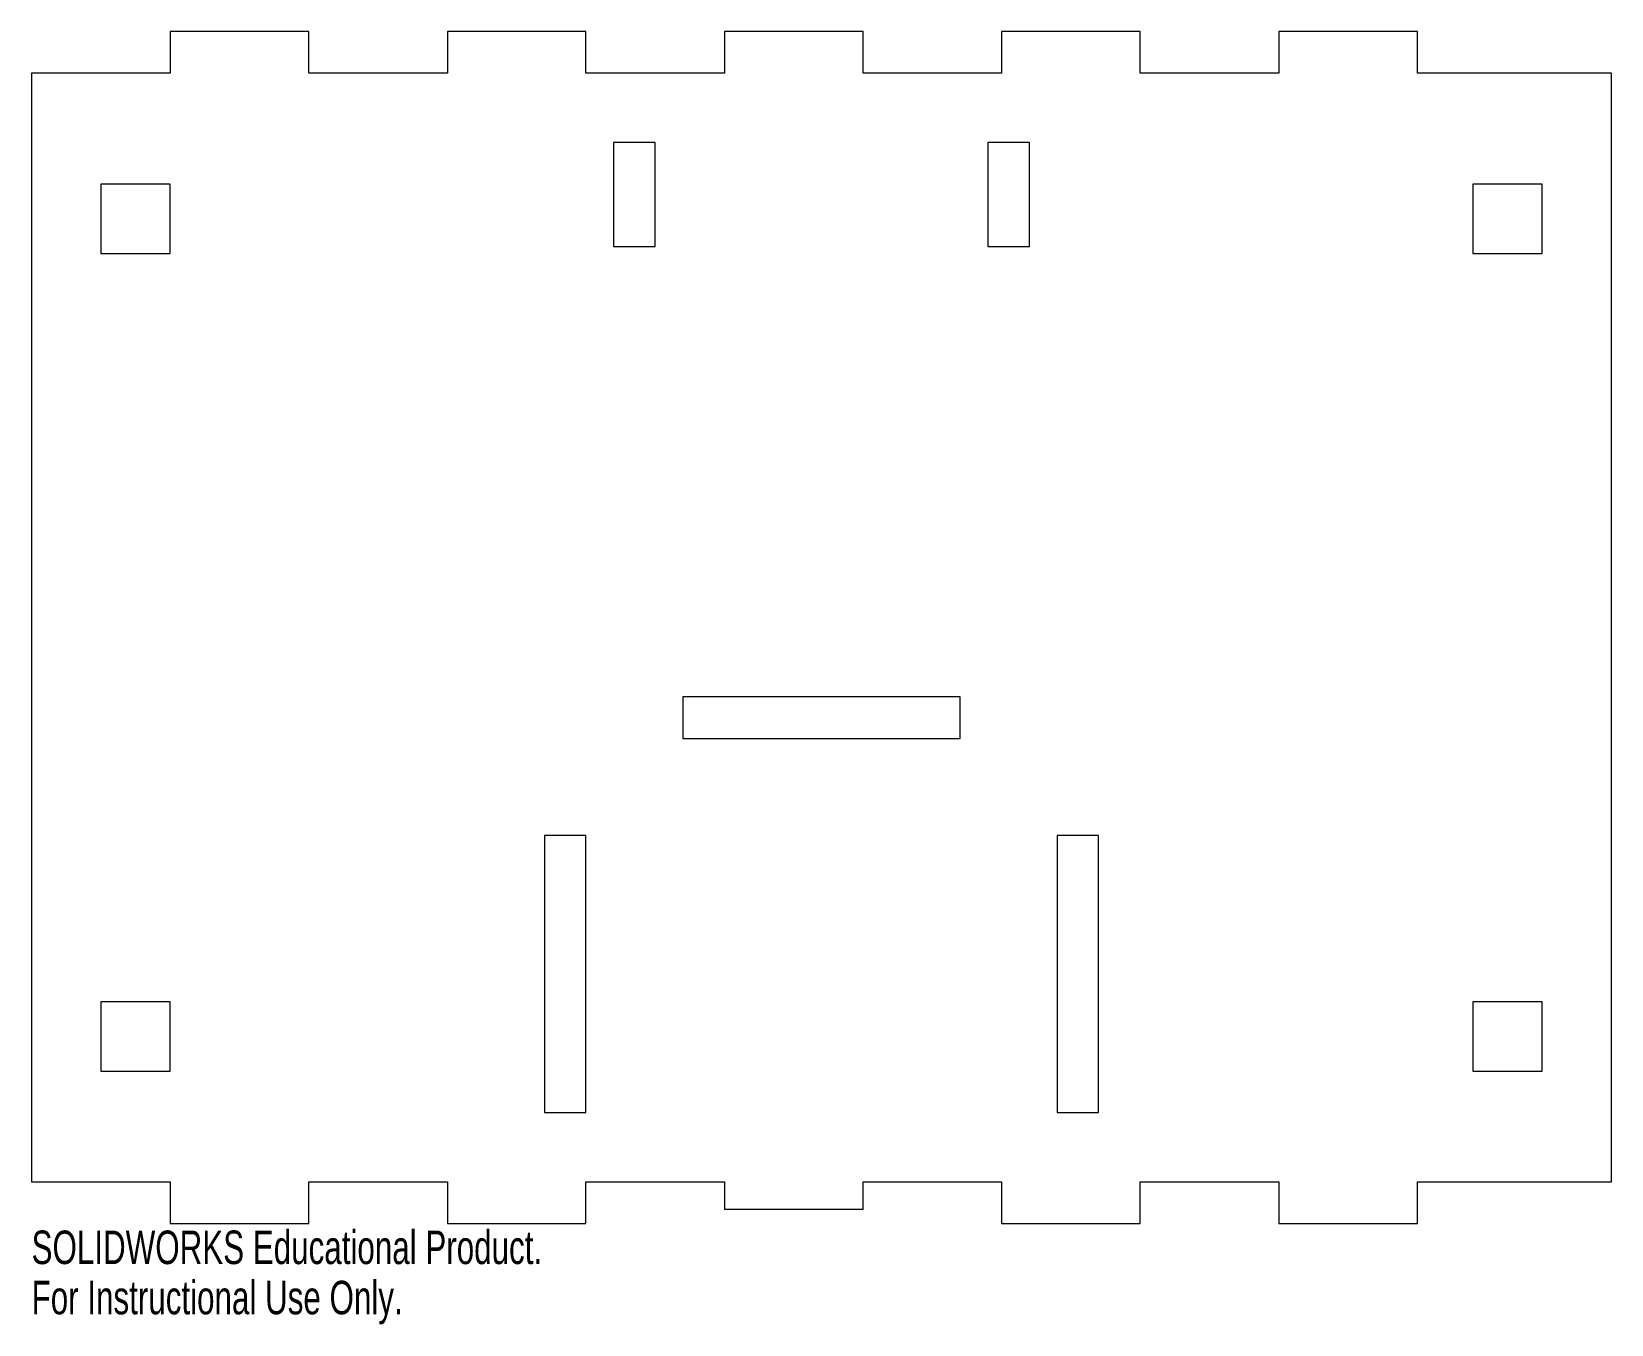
# Model space of a CAD drawing. Header units: millimetres. Extents: x -114 to 114, y -101 to 86.
import ezdxf

# ---------------------------------------------------------------- set-up
doc = ezdxf.new("R2010")
doc.units = ezdxf.units.MM
doc.styles.add('SLDTEXTSTYLE0', font='TXT', dxfattribs={"width": 0.7})

msp = doc.modelspace()

# ---------------------------------------------------------------- linework, layer by layer
at = {"color": 7, "linetype": 'Continuous', "lineweight": 15}
for p, q in [((-74, 86), (-94, 86)), ((-94, 86), (-94, 80)), ((-74, 80), (-74, 86)), ((-34, 86), (-54, 86)), ((-54, 86), (-54, 80)), ((-34, 80), (-34, 86)), ((6, 86), (-14, 86)), ((-14, 86), (-14, 80)), ((6, 80), (6, 86)), ((46, 86), (26, 86)), ((26, 86), (26, 80)), ((46, 80), (46, 86)), ((86, 86), (66, 86)), ((66, 86), (66, 80)), ((86, 80), (86, 86)), ((-94, 80), (-114, 80)), ((-114, 80), (-114, -80)), ((-54, 80), (-74, 80)), ((-14, 80), (-34, 80)), ((26, 80), (6, 80)), ((66, 80), (46, 80)), ((114, 80), (86, 80)), ((114, -80), (114, 80)), ((-30, 70), (-30, 55)), ((-24, 70), (-30, 70)), ((-24, 55), (-24, 70)), ((30, 70), (24, 70)), ((24, 70), (24, 55)), ((30, 55), (30, 70)), ((-104, 64), (-104, 54)), ((-94, 64), (-104, 64)), ((-94, 54), (-94, 64)), ((104, 64), (94, 64)), ((94, 64), (94, 54)), ((104, 54), (104, 64)), ((-30, 55), (-24, 55)), ((24, 55), (30, 55)), ((-104, 54), (-94, 54)), ((94, 54), (104, 54)), ((-20, -10), (-20, -16)), ((20, -10), (-20, -10)), ((20, -16), (20, -10)), ((-20, -16), (20, -16)), ((-40, -30), (-40, -70)), ((-34, -30), (-40, -30)), ((-34, -70), (-34, -30)), ((40, -30), (34, -30)), ((34, -30), (34, -70)), ((40, -70), (40, -30)), ((-104, -54), (-104, -64)), ((-94, -54), (-104, -54)), ((-94, -64), (-94, -54)), ((104, -54), (94, -54)), ((94, -54), (94, -64)), ((104, -64), (104, -54)), ((-104, -64), (-94, -64)), ((94, -64), (104, -64)), ((-40, -70), (-34, -70)), ((34, -70), (40, -70)), ((-114, -80), (-94, -80)), ((-94, -80), (-94, -86)), ((-74, -86), (-74, -80)), ((-74, -80), (-54, -80)), ((-54, -80), (-54, -86)), ((-34, -86), (-34, -80)), ((-34, -80), (-14, -80)), ((-14, -80), (-14, -84)), ((6, -84), (6, -80)), ((6, -80), (26, -80)), ((26, -80), (26, -86)), ((46, -86), (46, -80)), ((46, -80), (66, -80)), ((66, -80), (66, -86)), ((86, -86), (86, -80)), ((86, -80), (114, -80)), ((6, -84), (-14, -84)), ((-94, -86), (-74, -86)), ((-54, -86), (-34, -86)), ((26, -86), (46, -86)), ((66, -86), (86, -86))]:
    msp.add_line(p, q, dxfattribs=at)

# ---------------------------------------------------------------- texts
at = {"color": 7, "linetype": 'Continuous', "char_height": 4.8336, "attachment_point": 1, "style": 'SLDTEXTSTYLE0'}
for s, insert in [('SOLIDWORKS Educational Product.', (-114, -87.02)), ('For Instructional Use Only.', (-114, -94.27))]:
    msp.add_mtext(s, dxfattribs=dict(at, insert=insert))

doc.saveas('drawing.dxf')
